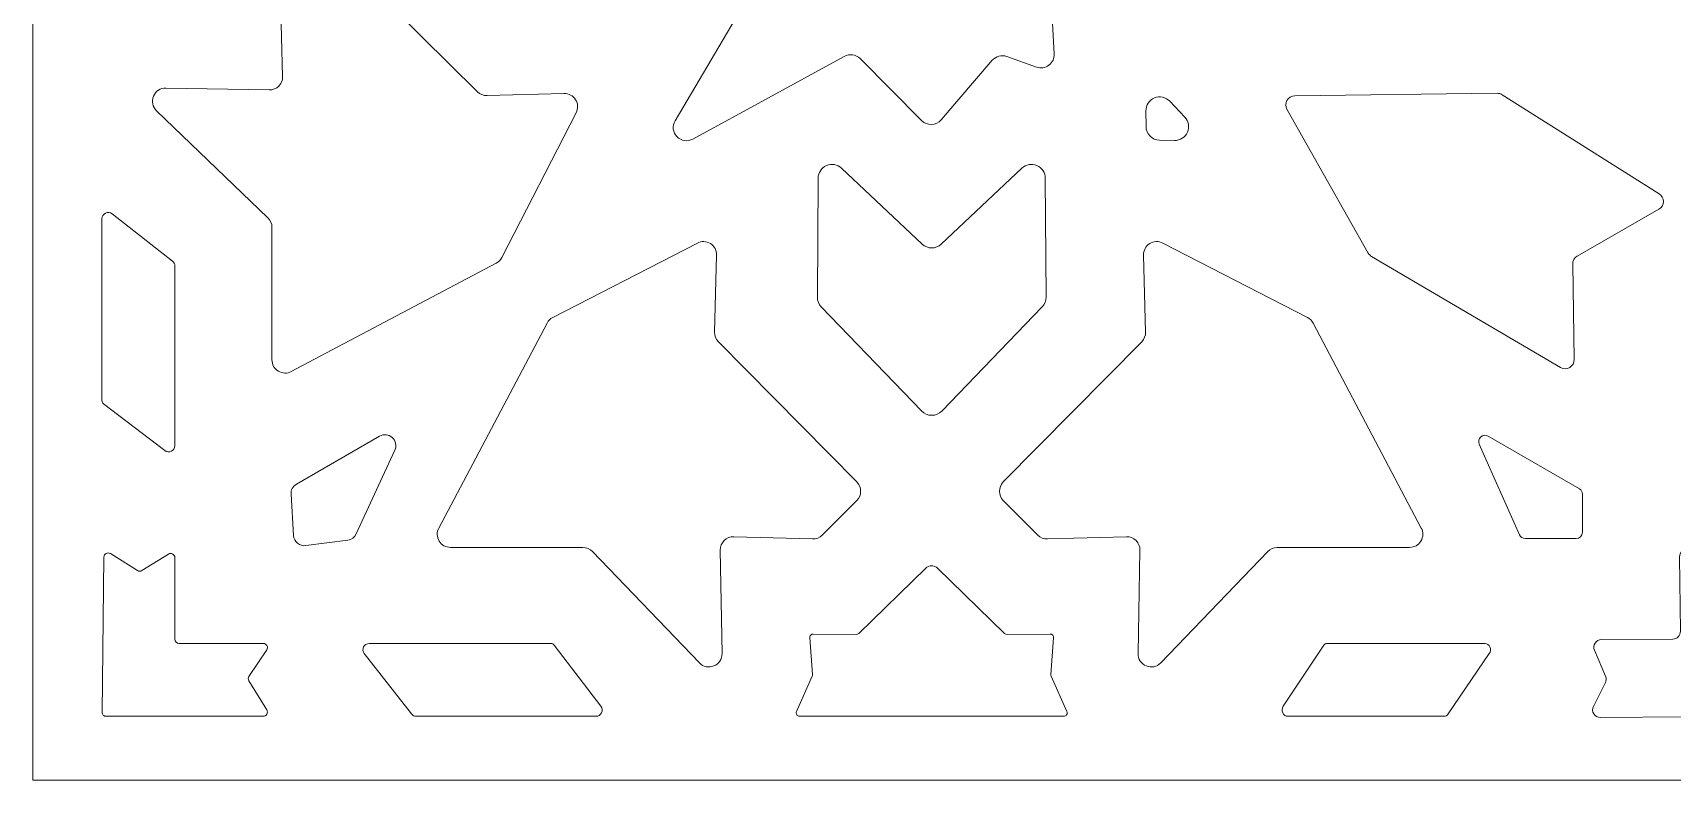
# Model space of a CAD drawing. Header units: millimetres. Extents: x -250 to 250, y -250 to 250.
# Drawn here: x -250 to -14, y -250 to -142.5 of the extents above; entities that cross this region are included whole.
import ezdxf

# ---------------------------------------------------------------- set-up
doc = ezdxf.new("R2010")
doc.units = ezdxf.units.MM
doc.header["$MEASUREMENT"] = 0
doc.layers.add('layer 1', color=7, linetype='Continuous')

msp = doc.modelspace()

# ---------------------------------------------------------------- linework, layer by layer
at = {"layer": 'layer 1', "color": 250, "lineweight": 9}
for points, knots in [([(-250, 250), (-250, 250), (250, 250), (250, 250), (250, 250), (250, -250), (250, -250), (250, -250), (-250, -250), (-250, -250), (-250, -250), (-250, 250), (-250, 250)], [0, 0, 0, 0, 0.25, 0.25, 0.25, 0.5, 0.5, 0.5, 0.75, 0.75, 0.75, 1, 1, 1, 1]), ([(-153.1517, -122.5565), (-153.1517, -122.5565), (-144.6976, -130.4067), (-144.6976, -130.4067), (-144.0358, -131.0212), (-143.8948, -131.9868), (-144.3533, -132.7649), (-144.3533, -132.7649), (-157.545, -155.1507), (-157.545, -155.1507), (-157.9854, -155.898), (-157.8766, -156.8141), (-157.2735, -157.4376), (-156.6704, -158.061), (-155.7584, -158.2001), (-154.9969, -157.7847), (-154.9969, -157.7847), (-133.1868, -145.8883), (-133.1868, -145.8883), (-132.4337, -145.4775), (-131.5345, -145.608), (-130.9293, -146.216), (-130.9293, -146.216), (-122.0566, -155.1284), (-122.0566, -155.1284), (-121.6693, -155.5175), (-121.1897, -155.7067), (-120.6411, -155.687), (-120.0924, -155.6673), (-119.6277, -155.4441), (-119.2693, -155.0282), (-119.2693, -155.0282), (-111.8826, -146.456), (-111.8826, -146.456), (-111.3602, -145.8498), (-110.5609, -145.6378), (-109.8068, -145.9054), (-109.8068, -145.9054), (-105.5109, -147.4297), (-105.5109, -147.4297), (-104.8943, -147.6485), (-104.2637, -147.5533), (-103.7391, -147.1623), (-103.2146, -146.7713), (-102.9432, -146.1942), (-102.9767, -145.5408), (-102.9767, -145.5408), (-103.2485, -140.2395), (-103.2485, -140.2395), (-103.2776, -139.6712), (-103.0802, -139.1705), (-102.671, -138.7751), (-102.2617, -138.3797), (-101.7547, -138.1995), (-101.1877, -138.2481), (-101.1877, -138.2481), (-97.6449, -138.5518), (-97.6449, -138.5518), (-96.9276, -138.6133), (-96.2807, -138.2972), (-95.8885, -137.6934), (-95.4962, -137.0897), (-95.4702, -136.3703), (-95.8179, -135.7398), (-95.8179, -135.7398), (-109.4594, -111.0001), (-109.4594, -111.0001), (-109.6311, -110.6887), (-109.8513, -110.4619), (-110.1575, -110.2811), (-110.1575, -110.2811), (-134.6239, -95.8343), (-134.6239, -95.8343), (-135.2278, -95.4777), (-135.9239, -95.4726), (-136.5329, -95.8203), (-137.142, -96.168), (-137.4915, -96.77), (-137.4915, -97.4713), (-137.4915, -97.4713), (-137.4915, -101.7149), (-137.4915, -101.7149), (-137.4915, -102.2893), (-137.7188, -102.7837), (-138.1548, -103.1577), (-138.5907, -103.5317), (-139.1139, -103.6811), (-139.6816, -103.5938), (-139.6816, -103.5938), (-144.1225, -102.9105), (-144.1225, -102.9105), (-144.8469, -102.799), (-145.5262, -103.084), (-145.9544, -103.6788), (-146.3827, -104.2737), (-146.4372, -105.0084), (-146.1015, -105.66), (-146.1015, -105.66), (-143.9899, -109.7591), (-143.9899, -109.7591), (-143.5861, -110.5429), (-143.7603, -111.4704), (-144.421, -112.0542), (-144.421, -112.0542), (-153.117, -119.739), (-153.117, -119.739), (-153.5339, -120.1075), (-153.7521, -120.5837), (-153.759, -121.1401), (-153.7658, -121.6964), (-153.5594, -122.1779), (-153.1517, -122.5565)], [0, 0, 0, 0, 0.02702703, 0.02702703, 0.02702703, 0.05405405, 0.05405405, 0.05405405, 0.08108108, 0.08108108, 0.08108108, 0.10810811, 0.10810811, 0.10810811, 0.13513514, 0.13513514, 0.13513514, 0.16216216, 0.16216216, 0.16216216, 0.18918919, 0.18918919, 0.18918919, 0.21621622, 0.21621622, 0.21621622, 0.24324324, 0.24324324, 0.24324324, 0.27027027, 0.27027027, 0.27027027, 0.2972973, 0.2972973, 0.2972973, 0.32432432, 0.32432432, 0.32432432, 0.35135135, 0.35135135, 0.35135135, 0.37837838, 0.37837838, 0.37837838, 0.40540541, 0.40540541, 0.40540541, 0.43243243, 0.43243243, 0.43243243, 0.45945946, 0.45945946, 0.45945946, 0.48648649, 0.48648649, 0.48648649, 0.51351351, 0.51351351, 0.51351351, 0.54054054, 0.54054054, 0.54054054, 0.56756757, 0.56756757, 0.56756757, 0.59459459, 0.59459459, 0.59459459, 0.62162162, 0.62162162, 0.62162162, 0.64864865, 0.64864865, 0.64864865, 0.67567568, 0.67567568, 0.67567568, 0.7027027, 0.7027027, 0.7027027, 0.72972973, 0.72972973, 0.72972973, 0.75675676, 0.75675676, 0.75675676, 0.78378378, 0.78378378, 0.78378378, 0.81081081, 0.81081081, 0.81081081, 0.83783784, 0.83783784, 0.83783784, 0.86486486, 0.86486486, 0.86486486, 0.89189189, 0.89189189, 0.89189189, 0.91891892, 0.91891892, 0.91891892, 0.94594595, 0.94594595, 0.94594595, 0.97297297, 0.97297297, 0.97297297, 1, 1, 1, 1]), ([(-212.7872, -191.215), (-212.7872, -191.215), (-183.2955, -175.6367), (-183.2955, -175.6367), (-182.936, -175.4468), (-182.6786, -175.1865), (-182.4928, -174.8248), (-182.4928, -174.8248), (-171.7957, -153.9996), (-171.7957, -153.9996), (-171.4804, -153.3858), (-171.51, -152.7043), (-171.8773, -152.1201), (-172.2446, -151.536), (-172.8459, -151.214), (-173.5357, -151.2321), (-173.5357, -151.2321), (-184.6027, -151.5234), (-184.6027, -151.5234), (-185.1393, -151.5375), (-185.6063, -151.3529), (-185.9881, -150.9756), (-185.9881, -150.9756), (-206.1613, -131.0439), (-206.1613, -131.0439), (-206.9028, -130.3112), (-208.103, -130.3148), (-208.8402, -131.0519), (-208.8402, -131.0519), (-213.8053, -136.017), (-213.8053, -136.017), (-214.1885, -136.4002), (-214.3763, -136.8721), (-214.3611, -137.4138), (-214.3611, -137.4138), (-214.0429, -148.7616), (-214.0429, -148.7616), (-214.0278, -149.3001), (-214.2131, -149.7691), (-214.5921, -150.1518), (-214.9712, -150.5345), (-215.4383, -150.7244), (-215.9769, -150.7145), (-215.9769, -150.7145), (-230.8354, -150.4427), (-230.8354, -150.4427), (-231.6329, -150.4281), (-232.3216, -150.8797), (-232.6262, -151.6169), (-232.9307, -152.3541), (-232.7616, -153.16), (-232.1863, -153.7126), (-232.1863, -153.7126), (-216.1584, -169.1078), (-216.1584, -169.1078), (-215.7714, -169.4796), (-215.5746, -169.9414), (-215.5746, -170.4781), (-215.5746, -170.4781), (-215.5746, -189.535), (-215.5746, -189.535), (-215.5746, -190.2201), (-215.2422, -190.8086), (-214.6554, -191.1623), (-214.0686, -191.5159), (-213.393, -191.535), (-212.7872, -191.215)], [0, 0, 0, 0, 0.04545455, 0.04545455, 0.04545455, 0.09090909, 0.09090909, 0.09090909, 0.13636364, 0.13636364, 0.13636364, 0.18181818, 0.18181818, 0.18181818, 0.22727273, 0.22727273, 0.22727273, 0.27272727, 0.27272727, 0.27272727, 0.31818182, 0.31818182, 0.31818182, 0.36363636, 0.36363636, 0.36363636, 0.40909091, 0.40909091, 0.40909091, 0.45454545, 0.45454545, 0.45454545, 0.5, 0.5, 0.5, 0.54545455, 0.54545455, 0.54545455, 0.59090909, 0.59090909, 0.59090909, 0.63636364, 0.63636364, 0.63636364, 0.68181818, 0.68181818, 0.68181818, 0.72727273, 0.72727273, 0.72727273, 0.77272727, 0.77272727, 0.77272727, 0.81818182, 0.81818182, 0.81818182, 0.86363636, 0.86363636, 0.86363636, 0.90909091, 0.90909091, 0.90909091, 0.95454545, 0.95454545, 0.95454545, 1, 1, 1, 1]), ([(-89.7584, -155.9707), (-89.7584, -155.9707), (-89.7796, -153.7367), (-89.7796, -153.7367), (-89.7875, -152.9033), (-89.3106, -152.1877), (-88.5383, -151.8742), (-87.766, -151.5609), (-86.9253, -151.7417), (-86.3502, -152.345), (-86.3502, -152.345), (-84.1799, -154.6217), (-84.1799, -154.6217), (-83.6138, -155.2155), (-83.4686, -156.0449), (-83.799, -156.7958), (-84.1294, -157.5466), (-84.839, -157.9997), (-85.6592, -157.9835), (-85.6592, -157.9835), (-87.8084, -157.9409), (-87.8084, -157.9409), (-88.8835, -157.9196), (-89.7482, -157.046), (-89.7584, -155.9707)], [0, 0, 0, 0, 0.125, 0.125, 0.125, 0.25, 0.25, 0.25, 0.375, 0.375, 0.375, 0.5, 0.5, 0.5, 0.625, 0.625, 0.625, 0.75, 0.75, 0.75, 0.875, 0.875, 0.875, 1, 1, 1, 1]), ([(-69.4734, -153.5052), (-69.4734, -153.5052), (-57.7654, -174.1734), (-57.7654, -174.1734), (-57.6475, -174.3815), (-57.4986, -174.5328), (-57.2924, -174.6539), (-57.2924, -174.6539), (-30.0887, -190.6346), (-30.0887, -190.6346), (-29.6722, -190.8793), (-29.1919, -190.8801), (-28.7746, -190.6369), (-28.3573, -190.3937), (-28.1212, -189.9754), (-28.1288, -189.4924), (-28.1288, -189.4924), (-28.3448, -175.7731), (-28.3448, -175.7731), (-28.3524, -175.2871), (-28.1132, -174.8663), (-27.6917, -174.6243), (-27.6917, -174.6243), (-15.9431, -167.8797), (-15.9431, -167.8797), (-15.5361, -167.6461), (-15.2999, -167.2478), (-15.2901, -166.7786), (-15.2803, -166.3094), (-15.4996, -165.9016), (-15.8965, -165.6512), (-15.8965, -165.6512), (-38.4824, -151.3991), (-38.4824, -151.3991), (-38.7044, -151.259), (-38.9305, -151.1952), (-39.193, -151.1985), (-39.193, -151.1985), (-68.3577, -151.5631), (-68.3577, -151.5631), (-68.8306, -151.569), (-69.2339, -151.8058), (-69.4695, -152.2159), (-69.7051, -152.626), (-69.7065, -153.0937), (-69.4734, -153.5052)], [0, 0, 0, 0, 0.06666667, 0.06666667, 0.06666667, 0.13333333, 0.13333333, 0.13333333, 0.2, 0.2, 0.2, 0.26666667, 0.26666667, 0.26666667, 0.33333333, 0.33333333, 0.33333333, 0.4, 0.4, 0.4, 0.46666667, 0.46666667, 0.46666667, 0.53333333, 0.53333333, 0.53333333, 0.6, 0.6, 0.6, 0.66666667, 0.66666667, 0.66666667, 0.73333333, 0.73333333, 0.73333333, 0.8, 0.8, 0.8, 0.86666667, 0.86666667, 0.86666667, 0.93333333, 0.93333333, 0.93333333, 1, 1, 1, 1]), ([(-121.9785, -172.9), (-121.9785, -172.9), (-133.5941, -161.983), (-133.5941, -161.983), (-134.1867, -161.4261), (-135.0049, -161.2818), (-135.7523, -161.6024), (-136.4997, -161.923), (-136.959, -162.6154), (-136.9638, -163.4286), (-136.9638, -163.4286), (-137.0643, -180.5168), (-137.0643, -180.5168), (-137.0675, -181.059), (-136.8803, -181.5267), (-136.5039, -181.917), (-136.5039, -181.917), (-122.0483, -196.9042), (-122.0483, -196.9042), (-121.6572, -197.3097), (-121.1722, -197.5158), (-120.6088, -197.5158), (-120.0454, -197.5158), (-119.5605, -197.3097), (-119.1693, -196.9042), (-119.1693, -196.9042), (-104.7137, -181.917), (-104.7137, -181.917), (-104.3373, -181.5267), (-104.1501, -181.059), (-104.1533, -180.5168), (-104.1533, -180.5168), (-104.2538, -163.4286), (-104.2538, -163.4286), (-104.2586, -162.6154), (-104.7179, -161.923), (-105.4653, -161.6024), (-106.2127, -161.2818), (-107.0309, -161.4261), (-107.6235, -161.983), (-107.6235, -161.983), (-119.2391, -172.9), (-119.2391, -172.9), (-120.0101, -173.6246), (-121.2075, -173.6246), (-121.9785, -172.9)], [0, 0, 0, 0, 0.06666667, 0.06666667, 0.06666667, 0.13333333, 0.13333333, 0.13333333, 0.2, 0.2, 0.2, 0.26666667, 0.26666667, 0.26666667, 0.33333333, 0.33333333, 0.33333333, 0.4, 0.4, 0.4, 0.46666667, 0.46666667, 0.46666667, 0.53333333, 0.53333333, 0.53333333, 0.6, 0.6, 0.6, 0.66666667, 0.66666667, 0.66666667, 0.73333333, 0.73333333, 0.73333333, 0.8, 0.8, 0.8, 0.86666667, 0.86666667, 0.86666667, 0.93333333, 0.93333333, 0.93333333, 1, 1, 1, 1]), ([(-240.0387, -169.2388), (-240.0387, -169.2388), (-240.0387, -195.4057), (-240.0387, -195.4057), (-240.0387, -195.599), (-239.9564, -195.7653), (-239.8028, -195.8826), (-239.8028, -195.8826), (-231.0006, -202.6022), (-231.0006, -202.6022), (-230.7218, -202.815), (-230.3698, -202.8491), (-230.0554, -202.6935), (-229.7411, -202.538), (-229.5545, -202.2376), (-229.5545, -201.8869), (-229.5545, -201.8869), (-229.5545, -176.0327), (-229.5545, -176.0327), (-229.5545, -175.7465), (-229.6745, -175.5001), (-229.8999, -175.3238), (-229.8999, -175.3238), (-238.5841, -168.5299), (-238.5841, -168.5299), (-238.8618, -168.3126), (-239.2159, -168.2753), (-239.5329, -168.4297), (-239.8499, -168.5842), (-240.0387, -168.8862), (-240.0387, -169.2388)], [0, 0, 0, 0, 0.1, 0.1, 0.1, 0.2, 0.2, 0.2, 0.3, 0.3, 0.3, 0.4, 0.4, 0.4, 0.5, 0.5, 0.5, 0.6, 0.6, 0.6, 0.7, 0.7, 0.7, 0.8, 0.8, 0.8, 0.9, 0.9, 0.9, 1, 1, 1, 1]), ([(-191.555, -213.7326), (-191.555, -213.7326), (-175.9767, -184.2409), (-175.9767, -184.2409), (-175.7868, -183.8814), (-175.5265, -183.624), (-175.1648, -183.4382), (-175.1648, -183.4382), (-154.3396, -172.7411), (-154.3396, -172.7411), (-153.7258, -172.4258), (-153.0443, -172.4554), (-152.4601, -172.8227), (-151.876, -173.19), (-151.554, -173.7913), (-151.5721, -174.4811), (-151.5721, -174.4811), (-151.8634, -185.5481), (-151.8634, -185.5481), (-151.8775, -186.0847), (-151.6929, -186.5517), (-151.3156, -186.9335), (-151.3156, -186.9335), (-131.3839, -207.1067), (-131.3839, -207.1067), (-130.6512, -207.8482), (-130.6548, -209.0484), (-131.3919, -209.7856), (-131.3919, -209.7856), (-136.357, -214.7507), (-136.357, -214.7507), (-136.7402, -215.1339), (-137.2121, -215.3217), (-137.7538, -215.3065), (-137.7538, -215.3065), (-149.1016, -214.9883), (-149.1016, -214.9883), (-149.6401, -214.9732), (-150.1091, -215.1585), (-150.4918, -215.5375), (-150.8745, -215.9166), (-151.0644, -216.3837), (-151.0545, -216.9223), (-151.0545, -216.9223), (-150.7827, -231.7808), (-150.7827, -231.7808), (-150.7681, -232.5783), (-151.2197, -233.267), (-151.9569, -233.5716), (-152.6941, -233.8761), (-153.5, -233.707), (-154.0526, -233.1317), (-154.0526, -233.1317), (-169.4478, -217.1038), (-169.4478, -217.1038), (-169.8196, -216.7168), (-170.2814, -216.52), (-170.8181, -216.52), (-170.8181, -216.52), (-189.875, -216.52), (-189.875, -216.52), (-190.5601, -216.52), (-191.1486, -216.1876), (-191.5023, -215.6008), (-191.8559, -215.014), (-191.875, -214.3384), (-191.555, -213.7326)], [0, 0, 0, 0, 0.04545455, 0.04545455, 0.04545455, 0.09090909, 0.09090909, 0.09090909, 0.13636364, 0.13636364, 0.13636364, 0.18181818, 0.18181818, 0.18181818, 0.22727273, 0.22727273, 0.22727273, 0.27272727, 0.27272727, 0.27272727, 0.31818182, 0.31818182, 0.31818182, 0.36363636, 0.36363636, 0.36363636, 0.40909091, 0.40909091, 0.40909091, 0.45454545, 0.45454545, 0.45454545, 0.5, 0.5, 0.5, 0.54545455, 0.54545455, 0.54545455, 0.59090909, 0.59090909, 0.59090909, 0.63636364, 0.63636364, 0.63636364, 0.68181818, 0.68181818, 0.68181818, 0.72727273, 0.72727273, 0.72727273, 0.77272727, 0.77272727, 0.77272727, 0.81818182, 0.81818182, 0.81818182, 0.86363636, 0.86363636, 0.86363636, 0.90909091, 0.90909091, 0.90909091, 0.95454545, 0.95454545, 0.95454545, 1, 1, 1, 1]), ([(-50.1367, -213.7326), (-50.1367, -213.7326), (-65.715, -184.2409), (-65.715, -184.2409), (-65.9049, -183.8814), (-66.1652, -183.624), (-66.5269, -183.4382), (-66.5269, -183.4382), (-87.3521, -172.7411), (-87.3521, -172.7411), (-87.9659, -172.4258), (-88.6474, -172.4554), (-89.2316, -172.8227), (-89.8157, -173.19), (-90.1377, -173.7913), (-90.1196, -174.4811), (-90.1196, -174.4811), (-89.8283, -185.5481), (-89.8283, -185.5481), (-89.8142, -186.0847), (-89.9988, -186.5517), (-90.3761, -186.9335), (-90.3761, -186.9335), (-110.3078, -207.1067), (-110.3078, -207.1067), (-111.0405, -207.8482), (-111.0369, -209.0484), (-110.2998, -209.7856), (-110.2998, -209.7856), (-105.3347, -214.7507), (-105.3347, -214.7507), (-104.9515, -215.1339), (-104.4796, -215.3217), (-103.9379, -215.3065), (-103.9379, -215.3065), (-92.5901, -214.9883), (-92.5901, -214.9883), (-92.0516, -214.9732), (-91.5826, -215.1585), (-91.1999, -215.5375), (-90.8172, -215.9166), (-90.6273, -216.3837), (-90.6372, -216.9223), (-90.6372, -216.9223), (-90.909, -231.7808), (-90.909, -231.7808), (-90.9236, -232.5783), (-90.472, -233.267), (-89.7348, -233.5716), (-88.9976, -233.8761), (-88.1917, -233.707), (-87.6391, -233.1317), (-87.6391, -233.1317), (-72.2439, -217.1038), (-72.2439, -217.1038), (-71.8721, -216.7168), (-71.4103, -216.52), (-70.8736, -216.52), (-70.8736, -216.52), (-51.8167, -216.52), (-51.8167, -216.52), (-51.1316, -216.52), (-50.5431, -216.1876), (-50.1894, -215.6008), (-49.8358, -215.014), (-49.8167, -214.3384), (-50.1367, -213.7326)], [0, 0, 0, 0, 0.04545455, 0.04545455, 0.04545455, 0.09090909, 0.09090909, 0.09090909, 0.13636364, 0.13636364, 0.13636364, 0.18181818, 0.18181818, 0.18181818, 0.22727273, 0.22727273, 0.22727273, 0.27272727, 0.27272727, 0.27272727, 0.31818182, 0.31818182, 0.31818182, 0.36363636, 0.36363636, 0.36363636, 0.40909091, 0.40909091, 0.40909091, 0.45454545, 0.45454545, 0.45454545, 0.5, 0.5, 0.5, 0.54545455, 0.54545455, 0.54545455, 0.59090909, 0.59090909, 0.59090909, 0.63636364, 0.63636364, 0.63636364, 0.68181818, 0.68181818, 0.68181818, 0.72727273, 0.72727273, 0.72727273, 0.77272727, 0.77272727, 0.77272727, 0.81818182, 0.81818182, 0.81818182, 0.86363636, 0.86363636, 0.86363636, 0.90909091, 0.90909091, 0.90909091, 0.95454545, 0.95454545, 0.95454545, 1, 1, 1, 1]), ([(-212.0543, -207.418), (-212.0543, -207.418), (-200.0938, -200.5187), (-200.0938, -200.5187), (-199.4964, -200.174), (-198.7751, -200.2522), (-198.2654, -200.7169), (-197.7556, -201.1817), (-197.6114, -201.8926), (-197.8995, -202.5194), (-197.8995, -202.5194), (-203.441, -214.5698), (-203.441, -214.5698), (-203.6712, -215.0706), (-204.1067, -215.3918), (-204.6532, -215.4636), (-204.6532, -215.4636), (-210.6956, -216.2589), (-210.6956, -216.2589), (-211.1394, -216.3173), (-211.5431, -216.2017), (-211.8888, -215.9174), (-212.2345, -215.633), (-212.4257, -215.2591), (-212.454, -214.8125), (-212.454, -214.8125), (-212.8309, -208.8663), (-212.8309, -208.8663), (-212.8692, -208.2606), (-212.58, -207.7213), (-212.0543, -207.418)], [0, 0, 0, 0, 0.1, 0.1, 0.1, 0.2, 0.2, 0.2, 0.3, 0.3, 0.3, 0.4, 0.4, 0.4, 0.5, 0.5, 0.5, 0.6, 0.6, 0.6, 0.7, 0.7, 0.7, 0.8, 0.8, 0.8, 0.9, 0.9, 0.9, 1, 1, 1, 1]), ([(-35.1562, -215.2424), (-35.1562, -215.2424), (-27.8363, -215.2424), (-27.8363, -215.2424), (-27.3406, -215.2424), (-26.9363, -214.8381), (-26.9363, -214.3425), (-26.9363, -214.3425), (-26.9363, -208.8649), (-26.9363, -208.8649), (-26.9363, -208.5344), (-27.1001, -208.2507), (-27.3863, -208.0855), (-27.3863, -208.0855), (-40.5098, -200.5086), (-40.5098, -200.5086), (-40.8532, -200.3104), (-41.2671, -200.3538), (-41.5618, -200.619), (-41.8566, -200.8842), (-41.9433, -201.2913), (-41.7822, -201.6536), (-41.7822, -201.6536), (-35.9787, -214.708), (-35.9787, -214.708), (-35.8309, -215.0403), (-35.5199, -215.2424), (-35.1562, -215.2424)], [0, 0, 0, 0, 0.11111111, 0.11111111, 0.11111111, 0.22222222, 0.22222222, 0.22222222, 0.33333333, 0.33333333, 0.33333333, 0.44444444, 0.44444444, 0.44444444, 0.55555556, 0.55555556, 0.55555556, 0.66666667, 0.66666667, 0.66666667, 0.77777778, 0.77777778, 0.77777778, 0.88888889, 0.88888889, 0.88888889, 1, 1, 1, 1]), ([(-0.043, -216.3915), (0.3338, -216.3915), (0.6579, -216.5636), (0.869, -216.8757), (0.869, -216.8757), (3.3084, -220.4824), (3.3084, -220.4824), (3.6369, -220.9681), (4.2868, -221.1112), (4.7889, -220.8085), (4.7889, -220.8085), (11.1989, -216.9436), (11.1989, -216.9436), (11.55, -216.7319), (11.958, -216.7272), (12.314, -216.9307), (12.6699, -217.1343), (12.8727, -217.4884), (12.8683, -217.8984), (12.8683, -217.8984), (12.7522, -228.5875), (12.7522, -228.5875), (12.7489, -228.8913), (12.8546, -229.1539), (13.0675, -229.3708), (13.2803, -229.5876), (13.541, -229.6981), (13.8448, -229.7004), (13.8448, -229.7004), (24.1183, -229.7785), (24.1183, -229.7785), (24.498, -229.7814), (24.8231, -229.9588), (25.031, -230.2764), (25.239, -230.5941), (25.2716, -230.963), (25.1224, -231.3121), (25.1224, -231.3121), (23.5306, -235.0377), (23.5306, -235.0377), (23.3991, -235.3455), (23.4085, -235.6629), (23.5581, -235.9624), (23.5581, -235.9624), (25.2677, -239.3837), (25.2677, -239.3837), (25.4438, -239.7361), (25.4257, -240.1235), (25.2174, -240.4579), (25.0091, -240.7923), (24.6694, -240.9794), (24.2755, -240.9768), (24.2755, -240.9768), (-0.043, -240.8141), (-0.043, -240.8141), (-0.043, -240.8141), (-24.3615, -240.9768), (-24.3615, -240.9768), (-24.7554, -240.9794), (-25.0951, -240.7923), (-25.3034, -240.4579), (-25.5117, -240.1235), (-25.5298, -239.7361), (-25.3537, -239.3837), (-25.3537, -239.3837), (-23.6441, -235.9624), (-23.6441, -235.9624), (-23.4945, -235.6629), (-23.4851, -235.3455), (-23.6166, -235.0377), (-23.6166, -235.0377), (-25.2084, -231.3121), (-25.2084, -231.3121), (-25.3576, -230.963), (-25.325, -230.5941), (-25.117, -230.2764), (-24.9091, -229.9588), (-24.584, -229.7814), (-24.2043, -229.7785), (-24.2043, -229.7785), (-13.9308, -229.7004), (-13.9308, -229.7004), (-13.627, -229.6981), (-13.3663, -229.5876), (-13.1535, -229.3708), (-12.9406, -229.1539), (-12.8349, -228.8913), (-12.8382, -228.5875), (-12.8382, -228.5875), (-12.9543, -217.8984), (-12.9543, -217.8984), (-12.9587, -217.4884), (-12.7559, -217.1343), (-12.4, -216.9307), (-12.044, -216.7272), (-11.636, -216.7319), (-11.2849, -216.9436), (-11.2849, -216.9436), (-4.8749, -220.8085), (-4.8749, -220.8085), (-4.3728, -221.1112), (-3.7229, -220.9681), (-3.3944, -220.4824), (-3.3944, -220.4824), (-0.955, -216.8757), (-0.955, -216.8757), (-0.7439, -216.5636), (-0.4198, -216.3915), (-0.043, -216.3915)], [0, 0, 0, 0, 0.02777778, 0.02777778, 0.02777778, 0.05555556, 0.05555556, 0.05555556, 0.08333333, 0.08333333, 0.08333333, 0.11111111, 0.11111111, 0.11111111, 0.13888889, 0.13888889, 0.13888889, 0.16666667, 0.16666667, 0.16666667, 0.19444444, 0.19444444, 0.19444444, 0.22222222, 0.22222222, 0.22222222, 0.25, 0.25, 0.25, 0.27777778, 0.27777778, 0.27777778, 0.30555556, 0.30555556, 0.30555556, 0.33333333, 0.33333333, 0.33333333, 0.36111111, 0.36111111, 0.36111111, 0.38888889, 0.38888889, 0.38888889, 0.41666667, 0.41666667, 0.41666667, 0.44444444, 0.44444444, 0.44444444, 0.47222222, 0.47222222, 0.47222222, 0.5, 0.5, 0.5, 0.52777778, 0.52777778, 0.52777778, 0.55555556, 0.55555556, 0.55555556, 0.58333333, 0.58333333, 0.58333333, 0.61111111, 0.61111111, 0.61111111, 0.63888889, 0.63888889, 0.63888889, 0.66666667, 0.66666667, 0.66666667, 0.69444444, 0.69444444, 0.69444444, 0.72222222, 0.72222222, 0.72222222, 0.75, 0.75, 0.75, 0.77777778, 0.77777778, 0.77777778, 0.80555556, 0.80555556, 0.80555556, 0.83333333, 0.83333333, 0.83333333, 0.86111111, 0.86111111, 0.86111111, 0.88888889, 0.88888889, 0.88888889, 0.91666667, 0.91666667, 0.91666667, 0.94444444, 0.94444444, 0.94444444, 0.97222222, 0.97222222, 0.97222222, 1, 1, 1, 1]), ([(-239.4312, -240.8141), (-239.4312, -240.8141), (-216.8364, -240.8141), (-216.8364, -240.8141), (-216.6132, -240.8141), (-216.4216, -240.7017), (-216.3127, -240.5068), (-216.2038, -240.312), (-216.2084, -240.0899), (-216.3253, -239.8998), (-216.3253, -239.8998), (-218.8964, -235.7189), (-218.8964, -235.7189), (-219.0225, -235.5139), (-219.0174, -235.269), (-218.8829, -235.0694), (-218.8829, -235.0694), (-216.3202, -231.2651), (-216.3202, -231.2651), (-216.1931, -231.0763), (-216.1812, -230.849), (-216.2881, -230.6481), (-216.395, -230.4471), (-216.5902, -230.3299), (-216.8178, -230.3299), (-216.8178, -230.3299), (-228.9545, -230.3299), (-228.9545, -230.3299), (-229.285, -230.3299), (-229.5545, -230.0604), (-229.5545, -229.7299), (-229.5545, -229.7299), (-229.5545, -217.9932), (-229.5545, -217.9932), (-229.5545, -217.7696), (-229.6673, -217.5778), (-229.8627, -217.469), (-230.058, -217.3602), (-230.2805, -217.3655), (-230.4706, -217.4833), (-230.4706, -217.4833), (-234.2952, -219.854), (-234.2952, -219.854), (-234.4945, -219.9776), (-234.7313, -219.977), (-234.93, -219.8524), (-234.93, -219.8524), (-238.8356, -217.4038), (-238.8356, -217.4038), (-239.0244, -217.2854), (-239.2459, -217.2787), (-239.4415, -217.3854), (-239.6372, -217.4921), (-239.7515, -217.6819), (-239.7543, -217.9047), (-239.7543, -217.9047), (-240.0312, -240.2067), (-240.0312, -240.2067), (-240.0333, -240.3732), (-239.9751, -240.5172), (-239.8581, -240.6357), (-239.7411, -240.7542), (-239.5977, -240.8141), (-239.4312, -240.8141)], [0, 0, 0, 0, 0.04761905, 0.04761905, 0.04761905, 0.0952381, 0.0952381, 0.0952381, 0.14285714, 0.14285714, 0.14285714, 0.19047619, 0.19047619, 0.19047619, 0.23809524, 0.23809524, 0.23809524, 0.28571429, 0.28571429, 0.28571429, 0.33333333, 0.33333333, 0.33333333, 0.38095238, 0.38095238, 0.38095238, 0.42857143, 0.42857143, 0.42857143, 0.47619048, 0.47619048, 0.47619048, 0.52380952, 0.52380952, 0.52380952, 0.57142857, 0.57142857, 0.57142857, 0.61904762, 0.61904762, 0.61904762, 0.66666667, 0.66666667, 0.66666667, 0.71428571, 0.71428571, 0.71428571, 0.76190476, 0.76190476, 0.76190476, 0.80952381, 0.80952381, 0.80952381, 0.85714286, 0.85714286, 0.85714286, 0.9047619, 0.9047619, 0.9047619, 0.95238095, 0.95238095, 0.95238095, 1, 1, 1, 1]), ([(-120.6582, -219.1738), (-120.4689, -219.094), (-119.9068, -219.3399), (-119.7597, -219.4833), (-119.7597, -219.4833), (-110.1069, -228.8962), (-110.1069, -228.8962), (-110.0087, -228.9919), (-109.8902, -229.0395), (-109.7531, -229.0382), (-109.7531, -229.0382), (-103.5596, -228.9793), (-103.5596, -228.9793), (-103.4143, -228.9779), (-103.2887, -229.0317), (-103.1894, -229.1379), (-103.0902, -229.2441), (-103.045, -229.3731), (-103.0563, -229.518), (-103.0563, -229.518), (-103.4671, -234.8), (-103.4671, -234.8), (-103.4739, -234.8874), (-103.4606, -234.9638), (-103.4247, -235.0438), (-103.4247, -235.0438), (-101.1481, -240.1091), (-101.1481, -240.1091), (-101.0765, -240.2685), (-101.0894, -240.439), (-101.1843, -240.5857), (-101.2792, -240.7324), (-101.4294, -240.8141), (-101.6041, -240.8141), (-101.6041, -240.8141), (-120.1088, -240.8141), (-120.1088, -240.8141), (-120.7015, -240.8141), (-120.5161, -240.8141), (-121.1088, -240.8141), (-121.1088, -240.8141), (-139.6135, -240.8141), (-139.6135, -240.8141), (-139.7882, -240.8141), (-139.9384, -240.7324), (-140.0333, -240.5857), (-140.1282, -240.439), (-140.1411, -240.2685), (-140.0695, -240.1091), (-140.0695, -240.1091), (-137.7929, -235.0438), (-137.7929, -235.0438), (-137.757, -234.9638), (-137.7437, -234.8874), (-137.7505, -234.8), (-137.7505, -234.8), (-138.1613, -229.518), (-138.1613, -229.518), (-138.1726, -229.3731), (-138.1274, -229.2441), (-138.0282, -229.1379), (-137.9289, -229.0317), (-137.8033, -228.9779), (-137.658, -228.9793), (-137.658, -228.9793), (-131.4645, -229.0382), (-131.4645, -229.0382), (-131.3274, -229.0395), (-131.2089, -228.9919), (-131.1107, -228.8962), (-131.1107, -228.8962), (-121.4579, -219.4833), (-121.4579, -219.4833), (-121.3108, -219.34), (-120.8475, -219.094), (-120.6582, -219.1738)], [0, 0, 0, 0, 0.04, 0.04, 0.04, 0.08, 0.08, 0.08, 0.12, 0.12, 0.12, 0.16, 0.16, 0.16, 0.2, 0.2, 0.2, 0.24, 0.24, 0.24, 0.28, 0.28, 0.28, 0.32, 0.32, 0.32, 0.36, 0.36, 0.36, 0.4, 0.4, 0.4, 0.44, 0.44, 0.44, 0.48, 0.48, 0.48, 0.52, 0.52, 0.52, 0.56, 0.56, 0.56, 0.6, 0.6, 0.6, 0.64, 0.64, 0.64, 0.68, 0.68, 0.68, 0.72, 0.72, 0.72, 0.76, 0.76, 0.76, 0.8, 0.8, 0.8, 0.84, 0.84, 0.84, 0.88, 0.88, 0.88, 0.92, 0.92, 0.92, 0.96, 0.96, 0.96, 1, 1, 1, 1]), ([(-201.5774, -230.3299), (-201.5774, -230.3299), (-175.4105, -230.3299), (-175.4105, -230.3299), (-175.2172, -230.3299), (-175.0509, -230.4122), (-174.9336, -230.5658), (-174.9336, -230.5658), (-168.214, -239.368), (-168.214, -239.368), (-168.0012, -239.6468), (-167.9671, -239.9988), (-168.1227, -240.3132), (-168.2782, -240.6275), (-168.5786, -240.8141), (-168.9293, -240.8141), (-168.9293, -240.8141), (-194.7835, -240.8141), (-194.7835, -240.8141), (-195.0697, -240.8141), (-195.3161, -240.6941), (-195.4924, -240.4687), (-195.4924, -240.4687), (-202.2863, -231.7845), (-202.2863, -231.7845), (-202.5036, -231.5068), (-202.5409, -231.1527), (-202.3865, -230.8357), (-202.232, -230.5187), (-201.93, -230.3299), (-201.5774, -230.3299)], [0, 0, 0, 0, 0.1, 0.1, 0.1, 0.2, 0.2, 0.2, 0.3, 0.3, 0.3, 0.4, 0.4, 0.4, 0.5, 0.5, 0.5, 0.6, 0.6, 0.6, 0.7, 0.7, 0.7, 0.8, 0.8, 0.8, 0.9, 0.9, 0.9, 1, 1, 1, 1]), ([(-40.9621, -230.3299), (-40.9621, -230.3299), (-63.7412, -230.3299), (-63.7412, -230.3299), (-63.9095, -230.3299), (-64.0543, -230.4122), (-64.1564, -230.5658), (-64.1564, -230.5658), (-70.006, -239.368), (-70.006, -239.368), (-70.1913, -239.6468), (-70.2209, -239.9988), (-70.0855, -240.3132), (-69.9501, -240.6275), (-69.6886, -240.8141), (-69.3833, -240.8141), (-69.3833, -240.8141), (-46.8764, -240.8141), (-46.8764, -240.8141), (-46.6272, -240.8141), (-46.4127, -240.6941), (-46.2593, -240.4687), (-46.2593, -240.4687), (-40.3449, -231.7845), (-40.3449, -231.7845), (-40.1558, -231.5068), (-40.1233, -231.1527), (-40.2577, -230.8357), (-40.3922, -230.5187), (-40.6551, -230.3299), (-40.9621, -230.3299)], [0, 0, 0, 0, 0.1, 0.1, 0.1, 0.2, 0.2, 0.2, 0.3, 0.3, 0.3, 0.4, 0.4, 0.4, 0.5, 0.5, 0.5, 0.6, 0.6, 0.6, 0.7, 0.7, 0.7, 0.8, 0.8, 0.8, 0.9, 0.9, 0.9, 1, 1, 1, 1])]:
    msp.add_open_spline(points, degree=3, knots=knots, dxfattribs=at)

doc.saveas('drawing.dxf')
